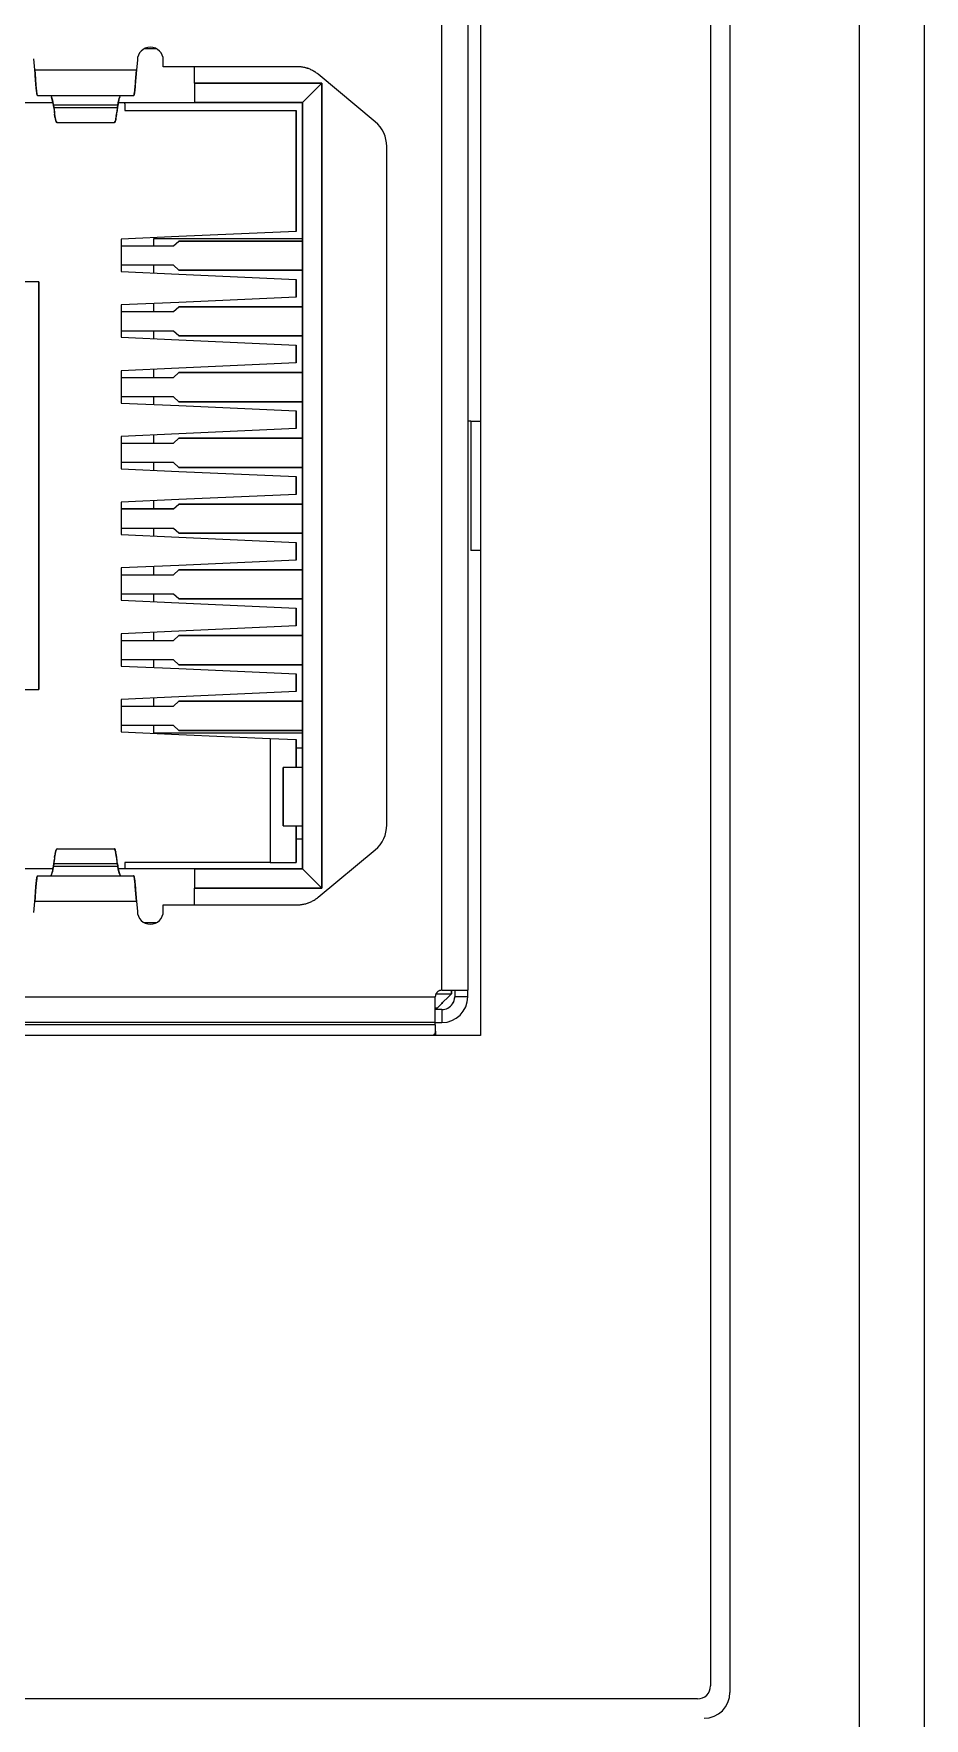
# Model space of a CAD drawing. Header units: millimetres. Extents: x 0 to 900, y 0 to 297.
# Drawn here: x 708.032 to 709.751, y 138.43 to 141.684 of the extents above; entities that cross this region are included whole.
import ezdxf

# ---------------------------------------------------------------- set-up
doc = ezdxf.new("R2010")
doc.units = ezdxf.units.MM

# ---------------------------------------------------------------- blocks, each defined once
blk = doc.blocks.new('DVS-005R00')
at = {"color": 7, "linetype": 'Continuous', "lineweight": 0}
for p, q in [((27, 0), (27, 115)), ((28, 115), (28, 0)), ((24.7, 111.5), (24.7, 3.5)), ((25, 111.6), (25, 3.4)), ((21.15, 72.45), (21.15, 13.55)), ((20.55, 14.25), (20.55, 71.75)), ((20.55, 14.25), (20.55, 71.75)), ((20.95, 71.75), (20.95, 14.25)), ((20.95, 71.75), (20.95, 14.25)), ((14.265, 28.47), (14.249, 28.639)), ((14.265, 28.47), (14.249, 28.639)), ((16.144, 28.795), (15.955, 28.795)), ((16.144, 28.795), (15.955, 28.795)), ((14.265, 28.47), (14.269, 28.408)), ((14.265, 28.47), (15.835, 28.47)), ((14.269, 28.408), (14.265, 28.47)), ((14.265, 28.47), (15.835, 28.47)), ((14.269, 28.408), (14.282, 28.235)), ((14.278, 28.289), (14.269, 28.408)), ((15.831, 28.408), (15.817, 28.235)), ((15.822, 28.29), (15.831, 28.408)), ((15.831, 28.408), (15.835, 28.47)), ((15.835, 28.47), (15.831, 28.408)), ((15.849, 28.62), (15.835, 28.47)), ((15.849, 28.62), (15.835, 28.47)), ((16.249, 28.52), (16.249, 28.62)), ((16.249, 28.52), (16.249, 28.62)), ((18.317, 28.52), (16.249, 28.52)), ((18.319, 28.52), (16.249, 28.52)), ((16.73, 28.265), (16.73, 28.52)), ((16.73, 28.265), (16.73, 28.52)), ((19.52, 27.67), (18.639, 28.404)), ((19.52, 27.67), (18.64, 28.403)), ((16.73, 28.265), (16.73, 27.965)), ((16.73, 28.265), (18.7, 28.265)), ((16.73, 28.265), (16.73, 27.965)), ((18.7, 28.265), (16.73, 28.265)), ((18.7, 28.265), (18.4, 27.965)), ((18.4, 27.965), (18.7, 28.265)), ((18.7, 28.265), (18.7, 15.825)), ((18.7, 15.825), (18.7, 28.265)), ((13.58, 27.965), (14.553, 27.965)), ((13.58, 27.965), (14.553, 27.965)), ((14.305, 28.075), (14.309, 28.07)), ((14.309, 28.07), (14.305, 28.075)), ((15.791, 28.07), (14.309, 28.07)), ((15.791, 28.07), (14.309, 28.07)), ((14.518, 28.062), (14.523, 28.053)), ((14.523, 28.053), (14.518, 28.062)), ((14.523, 28.053), (14.53, 28.032)), ((14.545, 27.967), (14.523, 28.053)), ((14.53, 28.032), (14.538, 28.003)), ((14.538, 28.003), (14.545, 27.967)), ((14.545, 27.967), (14.553, 27.924)), ((14.553, 27.924), (14.545, 27.967)), ((14.553, 27.924), (14.557, 27.888)), ((15.547, 27.924), (14.553, 27.924)), ((14.557, 27.888), (14.553, 27.924)), ((15.547, 27.924), (14.553, 27.924)), ((14.557, 27.888), (14.567, 27.815)), ((14.557, 27.888), (15.542, 27.888)), ((14.557, 27.888), (15.542, 27.888)), ((15.542, 27.888), (15.533, 27.814)), ((15.542, 27.888), (15.547, 27.924)), ((15.547, 27.924), (15.542, 27.888)), ((15.547, 27.924), (15.555, 27.967)), ((15.547, 27.965), (16.73, 27.965)), ((15.547, 27.965), (16.73, 27.965)), ((15.555, 27.967), (15.562, 28.003)), ((15.562, 28.003), (15.569, 28.032)), ((15.569, 28.032), (15.577, 28.053)), ((15.577, 28.053), (15.582, 28.062)), ((15.582, 28.062), (15.577, 28.053)), ((15.658, 27.945), (15.658, 27.965)), ((15.658, 27.945), (15.658, 27.965)), ((15.658, 27.945), (15.658, 27.845)), ((15.658, 27.945), (15.658, 27.845)), ((15.791, 28.07), (15.795, 28.075)), ((15.795, 28.075), (15.791, 28.07)), ((18.4, 27.965), (16.73, 27.965)), ((16.73, 27.965), (18.4, 27.965)), ((18.4, 16.125), (18.4, 27.965)), ((18.4, 27.965), (18.4, 16.125)), ((14.57, 27.788), (14.576, 27.753)), ((14.576, 27.753), (14.57, 27.788)), ((14.576, 27.753), (14.581, 27.726)), ((14.581, 27.726), (14.576, 27.753)), ((14.586, 27.705), (14.592, 27.682)), ((14.592, 27.682), (14.586, 27.705)), ((14.592, 27.682), (14.595, 27.673)), ((14.595, 27.673), (14.592, 27.682)), ((14.595, 27.673), (14.605, 27.656)), ((14.605, 27.656), (14.595, 27.673)), ((14.605, 27.656), (14.609, 27.654)), ((14.609, 27.654), (14.605, 27.656)), ((15.49, 27.654), (14.609, 27.654)), ((15.49, 27.654), (14.609, 27.654)), ((15.49, 27.654), (15.495, 27.656)), ((15.495, 27.656), (15.49, 27.654)), ((15.495, 27.656), (15.497, 27.658)), ((15.497, 27.658), (15.495, 27.656)), ((15.497, 27.658), (15.505, 27.673)), ((15.505, 27.673), (15.497, 27.658)), ((15.505, 27.673), (15.509, 27.684)), ((15.509, 27.684), (15.505, 27.673)), ((15.509, 27.684), (15.514, 27.705)), ((15.514, 27.705), (15.509, 27.684)), ((15.514, 27.705), (15.519, 27.727)), ((15.519, 27.727), (15.514, 27.705)), ((15.524, 27.753), (15.529, 27.789)), ((15.529, 27.789), (15.524, 27.753)), ((15.658, 27.845), (18.3, 27.845)), ((15.658, 27.845), (18.3, 27.845)), ((18.3, 25.976), (18.3, 27.845)), ((18.3, 27.845), (18.3, 25.976)), ((19.7, 16.804), (19.7, 27.286)), ((19.7, 16.804), (19.7, 27.286)), ((16.487, 25.895), (15.6, 25.855)), ((16.487, 25.895), (15.6, 25.855)), ((15.6, 25.855), (15.6, 25.751)), ((15.6, 25.855), (15.6, 25.751)), ((16.49, 25.861), (16.1, 25.861)), ((16.1, 25.861), (16.1, 25.751)), ((16.49, 25.861), (16.1, 25.861)), ((16.1, 25.861), (16.1, 25.751)), ((16.407, 25.751), (16.49, 25.826)), ((16.407, 25.751), (16.49, 25.826)), ((18.3, 25.976), (16.487, 25.895)), ((18.3, 25.976), (16.487, 25.895)), ((18.4, 25.861), (16.49, 25.861)), ((18.4, 25.861), (16.49, 25.861)), ((16.49, 25.826), (18.4, 25.826)), ((18.4, 25.826), (16.49, 25.826)), ((15.6, 25.751), (16.407, 25.751)), ((15.6, 25.751), (15.6, 25.451)), ((15.6, 25.751), (16.407, 25.751)), ((15.6, 25.751), (15.6, 25.451)), ((16.407, 25.451), (15.6, 25.451)), ((15.6, 25.451), (15.6, 25.355)), ((16.407, 25.451), (15.6, 25.451)), ((15.6, 25.451), (15.6, 25.355)), ((15.6, 25.355), (16.488, 25.315)), ((15.6, 25.355), (16.488, 25.315)), ((16.1, 25.451), (16.1, 25.333)), ((16.1, 25.451), (16.1, 25.333)), ((16.49, 25.376), (16.407, 25.451)), ((16.49, 25.376), (16.407, 25.451)), ((16.488, 25.315), (18.3, 25.234)), ((16.488, 25.315), (18.3, 25.234)), ((18.4, 25.376), (16.49, 25.376)), ((16.49, 25.376), (18.4, 25.376)), ((14.33, 25.195), (12.64, 25.195)), ((14.33, 25.195), (12.64, 25.195)), ((14.33, 25.195), (14.33, 18.895)), ((14.33, 18.895), (14.33, 25.195)), ((18.3, 24.96), (18.3, 25.234)), ((18.3, 25.234), (18.3, 24.96)), ((16.487, 24.879), (15.6, 24.839)), ((16.487, 24.879), (15.6, 24.839)), ((15.6, 24.839), (15.6, 24.735)), ((15.6, 24.839), (15.6, 24.735)), ((15.6, 24.735), (16.407, 24.735)), ((15.6, 24.735), (15.6, 24.435)), ((15.6, 24.735), (15.6, 24.435)), ((15.6, 24.735), (16.407, 24.735)), ((16.1, 24.861), (16.1, 24.735)), ((16.1, 24.861), (16.1, 24.735)), ((16.407, 24.735), (16.49, 24.81)), ((16.407, 24.735), (16.49, 24.81)), ((18.3, 24.96), (16.487, 24.879)), ((18.3, 24.96), (16.487, 24.879)), ((16.49, 24.81), (18.4, 24.81)), ((18.4, 24.81), (16.49, 24.81)), ((16.407, 24.435), (15.6, 24.435)), ((15.6, 24.435), (15.6, 24.339)), ((15.6, 24.435), (15.6, 24.339)), ((16.407, 24.435), (15.6, 24.435)), ((15.6, 24.339), (16.488, 24.299)), ((15.6, 24.339), (16.488, 24.299)), ((16.1, 24.435), (16.1, 24.317)), ((16.1, 24.435), (16.1, 24.317)), ((16.49, 24.36), (16.407, 24.435)), ((16.49, 24.36), (16.407, 24.435)), ((16.488, 24.299), (18.3, 24.218)), ((16.488, 24.299), (18.3, 24.218)), ((18.4, 24.36), (16.49, 24.36)), ((16.49, 24.36), (18.4, 24.36)), ((18.3, 23.944), (18.3, 24.218)), ((18.3, 24.218), (18.3, 23.944)), ((16.487, 23.863), (15.6, 23.823)), ((16.487, 23.863), (15.6, 23.823)), ((15.6, 23.823), (15.6, 23.719)), ((15.6, 23.823), (15.6, 23.719)), ((15.6, 23.719), (16.407, 23.719)), ((15.6, 23.719), (15.6, 23.419)), ((15.6, 23.719), (16.407, 23.719)), ((15.6, 23.719), (15.6, 23.419)), ((16.1, 23.845), (16.1, 23.719)), ((16.1, 23.845), (16.1, 23.719)), ((16.407, 23.719), (16.49, 23.794)), ((16.407, 23.719), (16.49, 23.794)), ((18.3, 23.944), (16.487, 23.863)), ((18.3, 23.944), (16.487, 23.863)), ((16.49, 23.794), (18.4, 23.794)), ((18.4, 23.794), (16.49, 23.794)), ((16.407, 23.419), (15.6, 23.419)), ((15.6, 23.419), (15.6, 23.323)), ((16.407, 23.419), (15.6, 23.419)), ((15.6, 23.419), (15.6, 23.323)), ((15.6, 23.323), (16.488, 23.283)), ((15.6, 23.323), (16.488, 23.283)), ((16.1, 23.419), (16.1, 23.301)), ((16.1, 23.419), (16.1, 23.301)), ((16.49, 23.344), (16.407, 23.419)), ((16.49, 23.344), (16.407, 23.419)), ((16.488, 23.283), (18.3, 23.202)), ((16.488, 23.283), (18.3, 23.202)), ((18.4, 23.344), (16.49, 23.344)), ((16.49, 23.344), (18.4, 23.344)), ((18.3, 22.928), (18.3, 23.202)), ((18.3, 23.202), (18.3, 22.928)), ((18.3, 22.928), (16.487, 22.847)), ((18.3, 22.928), (16.487, 22.847)), ((20.997, 23.045), (20.95, 23.045)), ((20.997, 23.045), (21.15, 23.045)), ((20.997, 23.045), (20.997, 21.045)), ((16.487, 22.847), (15.6, 22.807)), ((16.487, 22.847), (15.6, 22.807)), ((15.6, 22.807), (15.6, 22.703)), ((15.6, 22.807), (15.6, 22.703)), ((15.6, 22.703), (16.407, 22.703)), ((15.6, 22.703), (15.6, 22.403)), ((15.6, 22.703), (15.6, 22.403)), ((15.6, 22.703), (16.407, 22.703)), ((16.1, 22.829), (16.1, 22.703)), ((16.1, 22.829), (16.1, 22.703)), ((16.407, 22.703), (16.49, 22.778)), ((16.407, 22.703), (16.49, 22.778)), ((16.49, 22.778), (18.4, 22.778)), ((18.4, 22.778), (16.49, 22.778)), ((16.407, 22.403), (15.6, 22.403)), ((15.6, 22.403), (15.6, 22.307)), ((15.6, 22.403), (15.6, 22.307)), ((16.407, 22.403), (15.6, 22.403)), ((16.1, 22.403), (16.1, 22.285)), ((16.1, 22.403), (16.1, 22.285)), ((16.49, 22.328), (16.407, 22.403)), ((16.49, 22.328), (16.407, 22.403)), ((15.6, 22.307), (16.488, 22.267)), ((15.6, 22.307), (16.488, 22.267)), ((16.488, 22.267), (18.3, 22.186)), ((16.488, 22.267), (18.3, 22.186)), ((18.4, 22.328), (16.49, 22.328)), ((16.49, 22.328), (18.4, 22.328)), ((18.3, 21.912), (18.3, 22.186)), ((18.3, 22.186), (18.3, 21.912)), ((18.3, 21.912), (16.487, 21.831)), ((18.3, 21.912), (16.487, 21.831)), ((16.487, 21.831), (15.6, 21.791)), ((16.487, 21.831), (15.6, 21.791)), ((15.6, 21.791), (15.6, 21.687)), ((15.6, 21.791), (15.6, 21.687)), ((15.6, 21.687), (16.407, 21.687)), ((15.6, 21.687), (15.6, 21.387)), ((15.6, 21.687), (15.6, 21.387)), ((16.407, 21.687), (15.6, 21.687)), ((16.1, 21.813), (16.1, 21.687)), ((16.1, 21.813), (16.1, 21.687)), ((16.407, 21.687), (16.49, 21.762)), ((16.407, 21.687), (16.49, 21.762)), ((16.49, 21.762), (18.4, 21.762)), ((18.4, 21.762), (16.49, 21.762)), ((16.407, 21.387), (15.6, 21.387)), ((15.6, 21.387), (15.6, 21.291)), ((15.6, 21.387), (15.6, 21.291)), ((16.407, 21.387), (15.6, 21.387)), ((16.1, 21.387), (16.1, 21.269)), ((16.1, 21.387), (16.1, 21.269)), ((16.49, 21.312), (16.407, 21.387)), ((16.49, 21.312), (16.407, 21.387)), ((15.6, 21.291), (16.488, 21.251)), ((15.6, 21.291), (16.488, 21.251)), ((16.488, 21.251), (18.3, 21.17)), ((16.488, 21.251), (18.3, 21.17)), ((18.4, 21.312), (16.49, 21.312)), ((16.49, 21.312), (18.4, 21.312)), ((18.3, 20.896), (18.3, 21.17)), ((18.3, 21.17), (18.3, 20.896)), ((18.3, 20.896), (16.487, 20.815)), ((18.3, 20.896), (16.487, 20.815)), ((21.15, 21.045), (20.997, 21.045)), ((16.487, 20.815), (15.6, 20.775)), ((16.487, 20.815), (15.6, 20.775)), ((15.6, 20.775), (15.6, 20.671)), ((15.6, 20.775), (15.6, 20.671)), ((15.6, 20.671), (16.407, 20.671)), ((15.6, 20.671), (15.6, 20.371)), ((15.6, 20.671), (15.6, 20.371)), ((15.6, 20.671), (16.407, 20.671)), ((16.1, 20.797), (16.1, 20.671)), ((16.1, 20.797), (16.1, 20.671)), ((16.407, 20.671), (16.49, 20.746)), ((16.407, 20.671), (16.49, 20.746)), ((16.49, 20.746), (18.4, 20.746)), ((18.4, 20.746), (16.49, 20.746)), ((16.407, 20.371), (15.6, 20.371)), ((15.6, 20.371), (15.6, 20.275)), ((15.6, 20.371), (15.6, 20.275)), ((16.407, 20.371), (15.6, 20.371)), ((16.1, 20.371), (16.1, 20.253)), ((16.1, 20.371), (16.1, 20.253)), ((16.49, 20.296), (16.407, 20.371)), ((16.49, 20.296), (16.407, 20.371)), ((15.6, 20.275), (16.488, 20.235)), ((15.6, 20.275), (16.488, 20.235)), ((16.488, 20.235), (18.3, 20.154)), ((16.488, 20.235), (18.3, 20.154)), ((18.4, 20.296), (16.49, 20.296)), ((16.49, 20.296), (18.4, 20.296)), ((18.3, 19.88), (18.3, 20.154)), ((18.3, 20.154), (18.3, 19.88)), ((16.487, 19.799), (15.6, 19.759)), ((16.487, 19.799), (15.6, 19.759)), ((18.3, 19.88), (16.487, 19.799)), ((18.3, 19.88), (16.487, 19.799)), ((15.6, 19.759), (15.6, 19.655)), ((15.6, 19.759), (15.6, 19.655)), ((15.6, 19.655), (16.407, 19.655)), ((15.6, 19.655), (15.6, 19.355)), ((15.6, 19.655), (15.6, 19.355)), ((15.6, 19.655), (16.407, 19.655)), ((16.1, 19.781), (16.1, 19.655)), ((16.1, 19.781), (16.1, 19.655)), ((16.407, 19.655), (16.49, 19.73)), ((16.407, 19.655), (16.49, 19.73)), ((16.49, 19.73), (18.4, 19.73)), ((18.4, 19.73), (16.49, 19.73)), ((16.407, 19.355), (15.6, 19.355)), ((15.6, 19.355), (15.6, 19.259)), ((15.6, 19.355), (15.6, 19.259)), ((16.407, 19.355), (15.6, 19.355)), ((16.1, 19.355), (16.1, 19.237)), ((16.1, 19.355), (16.1, 19.237)), ((16.49, 19.28), (16.407, 19.355)), ((16.49, 19.28), (16.407, 19.355)), ((18.4, 19.28), (16.49, 19.28)), ((16.49, 19.28), (18.4, 19.28)), ((15.6, 19.259), (16.488, 19.219)), ((15.6, 19.259), (16.488, 19.219)), ((16.488, 19.219), (18.3, 19.138)), ((16.488, 19.219), (18.3, 19.138)), ((18.3, 18.864), (18.3, 19.138)), ((18.3, 19.138), (18.3, 18.864)), ((12.64, 18.895), (14.33, 18.895)), ((12.64, 18.895), (14.33, 18.895)), ((16.487, 18.783), (15.6, 18.743)), ((16.487, 18.783), (15.6, 18.743)), ((15.6, 18.743), (15.6, 18.639)), ((15.6, 18.743), (15.6, 18.639)), ((16.1, 18.765), (16.1, 18.639)), ((16.1, 18.765), (16.1, 18.639)), ((18.3, 18.864), (16.487, 18.783)), ((18.3, 18.864), (16.487, 18.783)), ((15.6, 18.639), (16.407, 18.639)), ((15.6, 18.639), (15.6, 18.339)), ((15.6, 18.639), (15.6, 18.339)), ((15.6, 18.639), (16.407, 18.639)), ((16.407, 18.639), (16.49, 18.714)), ((16.407, 18.639), (16.49, 18.714)), ((16.49, 18.714), (18.4, 18.714)), ((18.4, 18.714), (16.49, 18.714)), ((16.407, 18.339), (15.6, 18.339)), ((15.6, 18.339), (15.6, 18.243)), ((15.6, 18.339), (15.6, 18.243)), ((16.407, 18.339), (15.6, 18.339)), ((15.6, 18.243), (16.488, 18.203)), ((15.6, 18.243), (16.488, 18.203)), ((16.1, 18.339), (16.1, 18.229)), ((16.1, 18.339), (16.1, 18.229)), ((16.1, 18.229), (16.49, 18.229)), ((16.1, 18.229), (16.49, 18.229)), ((16.49, 18.264), (16.407, 18.339)), ((16.49, 18.264), (16.407, 18.339)), ((18.4, 18.264), (16.49, 18.264)), ((16.49, 18.264), (18.4, 18.264)), ((16.49, 18.229), (18.4, 18.229)), ((16.49, 18.229), (18.4, 18.229)), ((16.488, 18.203), (17.9, 18.14)), ((16.488, 18.203), (17.9, 18.14)), ((17.9, 18.14), (18.3, 18.122)), ((17.9, 18.14), (17.9, 16.225)), ((17.9, 18.14), (18.3, 18.122)), ((17.9, 18.14), (17.9, 16.225)), ((18.3, 17.69), (18.3, 18.122)), ((18.3, 18.122), (18.3, 17.69)), ((18.4, 17.99), (18.3, 17.99)), ((18.4, 17.99), (18.3, 17.99)), ((18.1, 16.79), (18.1, 17.69)), ((18.4, 17.69), (18.1, 17.69)), ((18.1, 17.69), (18.1, 16.79)), ((18.4, 17.69), (18.1, 17.69)), ((18.1, 16.79), (18.4, 16.79)), ((18.1, 16.79), (18.4, 16.79)), ((18.3, 16.225), (18.3, 16.79)), ((18.3, 16.79), (18.3, 16.225)), ((14.591, 16.406), (14.586, 16.385)), ((14.586, 16.385), (14.591, 16.406)), ((14.595, 16.417), (14.591, 16.406)), ((14.591, 16.406), (14.595, 16.417)), ((14.603, 16.432), (14.595, 16.417)), ((14.595, 16.417), (14.603, 16.432)), ((14.605, 16.434), (14.603, 16.432)), ((14.603, 16.432), (14.605, 16.434)), ((14.609, 16.436), (14.605, 16.434)), ((14.605, 16.434), (14.609, 16.436)), ((14.609, 16.436), (15.49, 16.436)), ((14.609, 16.436), (15.49, 16.436)), ((15.495, 16.434), (15.49, 16.436)), ((15.49, 16.436), (15.495, 16.434)), ((15.505, 16.417), (15.495, 16.434)), ((15.495, 16.434), (15.505, 16.417)), ((15.508, 16.408), (15.505, 16.417)), ((15.505, 16.417), (15.508, 16.408)), ((15.514, 16.385), (15.508, 16.408)), ((15.508, 16.408), (15.514, 16.385)), ((18.3, 16.59), (18.4, 16.59)), ((18.3, 16.59), (18.4, 16.59)), ((18.639, 15.686), (19.52, 16.42)), ((18.64, 15.687), (19.52, 16.42)), ((14.553, 16.166), (14.545, 16.123)), ((14.557, 16.202), (14.553, 16.166)), ((14.553, 16.166), (14.557, 16.202)), ((14.553, 16.166), (15.547, 16.166)), ((14.553, 16.166), (15.547, 16.166)), ((14.557, 16.202), (14.567, 16.276)), ((15.542, 16.202), (14.557, 16.202)), ((15.542, 16.202), (14.557, 16.202)), ((14.576, 16.337), (14.57, 16.301)), ((14.57, 16.301), (14.576, 16.337)), ((14.586, 16.385), (14.581, 16.363)), ((14.581, 16.363), (14.586, 16.385)), ((15.524, 16.337), (15.519, 16.364)), ((15.519, 16.364), (15.524, 16.337)), ((15.529, 16.302), (15.524, 16.337)), ((15.524, 16.337), (15.529, 16.302)), ((15.542, 16.202), (15.533, 16.275)), ((15.547, 16.166), (15.542, 16.202)), ((15.542, 16.202), (15.547, 16.166)), ((15.555, 16.123), (15.547, 16.166)), ((15.547, 16.166), (15.555, 16.123)), ((15.658, 16.225), (15.658, 16.145)), ((17.9, 16.225), (15.658, 16.225)), ((15.658, 16.225), (15.658, 16.145)), ((17.9, 16.225), (15.658, 16.225)), ((15.658, 16.145), (15.658, 16.125)), ((15.658, 16.145), (15.658, 16.125)), ((17.9, 16.225), (18.3, 16.225)), ((17.9, 16.225), (18.3, 16.225)), ((14.553, 16.125), (13.58, 16.125)), ((14.553, 16.125), (13.58, 16.125)), ((14.309, 16.02), (14.305, 16.015)), ((14.305, 16.015), (14.309, 16.02)), ((14.309, 16.02), (15.791, 16.02)), ((14.309, 16.02), (15.791, 16.02)), ((14.523, 16.037), (14.518, 16.028)), ((14.518, 16.028), (14.523, 16.037)), ((14.53, 16.058), (14.523, 16.037)), ((14.538, 16.087), (14.53, 16.058)), ((14.545, 16.123), (14.538, 16.087)), ((16.73, 16.125), (15.547, 16.125)), ((16.73, 16.125), (15.547, 16.125)), ((15.562, 16.087), (15.555, 16.123)), ((15.555, 16.123), (15.577, 16.037)), ((15.569, 16.058), (15.562, 16.087)), ((15.577, 16.037), (15.569, 16.058)), ((15.582, 16.028), (15.577, 16.037)), ((15.577, 16.037), (15.582, 16.028)), ((15.795, 16.015), (15.791, 16.02)), ((15.791, 16.02), (15.795, 16.015)), ((16.73, 16.125), (16.73, 15.825)), ((16.73, 16.125), (18.4, 16.125)), ((16.73, 16.125), (16.73, 15.825)), ((18.4, 16.125), (16.73, 16.125)), ((18.7, 15.825), (18.4, 16.125)), ((18.7, 15.825), (18.4, 16.125)), ((14.249, 15.451), (14.265, 15.62)), ((14.249, 15.451), (14.265, 15.62)), ((14.269, 15.682), (14.265, 15.62)), ((14.265, 15.62), (14.269, 15.682)), ((15.835, 15.62), (14.265, 15.62)), ((15.835, 15.62), (14.265, 15.62)), ((14.269, 15.682), (14.282, 15.855)), ((14.278, 15.8), (14.269, 15.682)), ((15.831, 15.682), (15.817, 15.855)), ((15.822, 15.801), (15.831, 15.682)), ((15.835, 15.62), (15.831, 15.682)), ((15.831, 15.682), (15.835, 15.62)), ((15.835, 15.62), (15.849, 15.47)), ((15.835, 15.62), (15.849, 15.47)), ((16.73, 15.57), (16.73, 15.825)), ((18.7, 15.825), (16.73, 15.825)), ((16.73, 15.57), (16.73, 15.825)), ((16.73, 15.825), (18.7, 15.825)), ((16.249, 15.47), (16.249, 15.57)), ((16.249, 15.57), (18.319, 15.57)), ((16.249, 15.47), (16.249, 15.57)), ((16.249, 15.57), (18.317, 15.57)), ((15.955, 15.295), (16.144, 15.295)), ((15.955, 15.295), (16.144, 15.295)), ((8.45, 14.15), (20.45, 14.15)), ((8.45, 14.15), (20.45, 14.15)), ((20.45, 13.968), (20.45, 14.15)), ((20.45, 13.968), (20.45, 14.15)), ((20.461, 14.195), (20.55, 14.195)), ((20.461, 14.195), (20.55, 14.195)), ((20.55, 14.25), (20.601, 14.25)), ((20.55, 14.25), (20.601, 14.25)), ((20.55, 14.195), (20.7, 14.195)), ((20.55, 14.195), (20.7, 14.195)), ((20.552, 14.047), (20.563, 14.058)), ((20.563, 14.058), (20.552, 14.047)), ((20.563, 14.058), (20.652, 14.147)), ((20.652, 14.147), (20.563, 14.058)), ((20.601, 14.25), (20.732, 14.25)), ((20.601, 14.25), (20.732, 14.25)), ((20.652, 14.147), (20.7, 14.195)), ((20.7, 14.195), (20.652, 14.147)), ((20.7, 14.25), (20.7, 14.195)), ((20.7, 14.195), (20.7, 14.25)), ((20.732, 14.25), (20.785, 14.25)), ((20.732, 14.25), (20.785, 14.25)), ((20.75, 14.25), (20.75, 14.177)), ((20.75, 14.25), (20.75, 14.177)), ((20.75, 14.177), (20.75, 14.15)), ((20.75, 14.177), (20.75, 14.15)), ((20.95, 14.15), (20.75, 14.15)), ((20.95, 14.15), (20.75, 14.15)), ((20.785, 14.25), (20.93, 14.25)), ((20.785, 14.25), (20.95, 14.25)), ((20.93, 14.25), (20.95, 14.25)), ((20.95, 14.236), (20.95, 14.246)), ((20.95, 14.236), (20.95, 14.246)), ((20.95, 14.221), (20.95, 14.236)), ((20.95, 14.221), (20.95, 14.236)), ((20.95, 14.2), (20.95, 14.221)), ((20.95, 14.2), (20.95, 14.221)), ((20.95, 14.177), (20.95, 14.2)), ((20.95, 14.177), (20.95, 14.2)), ((20.95, 14.15), (20.95, 14.177)), ((20.95, 14.15), (20.95, 14.177)), ((20.48, 13.975), (20.45, 13.975)), ((20.45, 13.975), (20.48, 13.975)), ((20.45, 13.75), (20.45, 13.968)), ((20.45, 13.75), (20.45, 13.968)), ((20.454, 13.95), (20.45, 13.95)), ((20.55, 13.95), (20.454, 13.95)), ((20.55, 13.95), (20.454, 13.95)), ((20.48, 13.975), (20.502, 13.997)), ((20.502, 13.997), (20.48, 13.975)), ((20.502, 13.997), (20.552, 14.047)), ((20.552, 14.047), (20.502, 13.997)), ((20.55, 13.95), (20.55, 13.75)), ((20.55, 13.95), (20.55, 13.75)), ((21.15, 13.55), (7.75, 13.55)), ((20.45, 13.75), (8.45, 13.75)), ((20.45, 13.75), (8.45, 13.75)), ((20.45, 13.714), (11.55, 13.714)), ((20.45, 13.714), (11.55, 13.714)), ((20.45, 13.741), (20.45, 13.746)), ((20.45, 13.741), (20.45, 13.746)), ((20.45, 13.734), (20.45, 13.741)), ((20.45, 13.734), (20.45, 13.741)), ((20.45, 13.725), (20.45, 13.734)), ((20.45, 13.725), (20.45, 13.734)), ((20.45, 13.714), (20.45, 13.725)), ((20.45, 13.714), (20.45, 13.725)), ((20.45, 13.714), (20.45, 13.616)), ((20.45, 13.714), (20.45, 13.616)), ((20.451, 13.616), (20.451, 13.55)), ((20.451, 13.616), (20.451, 13.55)), ((20.454, 13.75), (20.463, 13.75)), ((20.454, 13.75), (20.463, 13.75)), ((20.463, 13.75), (20.479, 13.75)), ((20.463, 13.75), (20.479, 13.75)), ((20.479, 13.75), (20.5, 13.75)), ((20.479, 13.75), (20.5, 13.75)), ((20.5, 13.75), (20.523, 13.75)), ((20.5, 13.75), (20.523, 13.75)), ((20.523, 13.75), (20.55, 13.75)), ((20.523, 13.75), (20.55, 13.75)), ((24.5, 3.3), (3.5, 3.3))]:
    blk.add_line(p, q, dxfattribs=at)
for centre, radius, start, end in [((16.049, 28.62), 0.2, 0, 180), ((16.049, 28.62), 0.2, 0, 180), ((18.319, 28.02), 0.5, 86.7256, 90.1973), ((18.319, 28.02), 0.5, 86.7254, 90), ((18.319, 28.02), 0.5, 83.3856, 86.7256), ((18.319, 28.02), 0.5, 83.3856, 86.7254), ((18.319, 28.02), 0.5, 80.0934, 83.3856), ((18.319, 28.02), 0.5, 80.0932, 83.3856), ((18.319, 28.02), 0.5, 76.8618, 80.0934), ((18.319, 28.02), 0.5, 76.6674, 80.0932), ((18.319, 28.02), 0.5, 73.4048, 76.8618), ((18.319, 28.02), 0.5, 73.4049, 76.6674), ((18.319, 28.02), 0.5, 70.1943, 73.4048), ((18.319, 28.02), 0.5, 70.0002, 73.4049), ((18.319, 28.02), 0.5, 66.7895, 70.1943), ((18.319, 28.02), 0.5, 66.7896, 70.0002), ((18.319, 28.02), 0.5, 63.4295, 66.7895), ((18.319, 28.02), 0.5, 63.4288, 66.7896), ((18.319, 28.02), 0.5, 60.1012, 63.4295), ((18.319, 28.02), 0.5, 60.101, 63.4288), ((18.319, 28.02), 0.5, 56.9053, 60.1012), ((18.319, 28.02), 0.5, 56.7098, 60.101), ((18.319, 28.02), 0.5, 53.469, 56.9053), ((18.319, 28.02), 0.5, 53.4688, 56.7098), ((18.319, 28.02), 0.5, 50.1944, 53.469), ((18.319, 28.02), 0.5, 49.9971, 53.4688), ((18.71, 28.374), 4.181, 186.6693, 187.2459), ((11.386, 28.374), 4.185, 352.7553, 353.3306), ((17.663, 28.241), 3.126, 187.2465, 187.8403), ((16.924, 28.139), 2.38, 187.829, 188.4656), ((16.919, 28.138), 2.374, 187.8401, 188.4663), ((15.198, 27.848), 0.629, 191.21, 193.1366), ((15.198, 27.848), 0.629, 191.2096, 193.1367), ((14.511, 27.926), 1.028, 348.8387, 350.3033), ((14.511, 27.926), 1.028, 348.8391, 350.3035), ((13.177, 28.139), 2.378, 351.5429, 352.1591), ((13.183, 28.138), 2.372, 351.5421, 352.1461), ((12.436, 28.241), 3.126, 352.1594, 352.7548), ((19.2, 27.286), 0.5, 0, 50.1944), ((19.2, 27.286), 0.5, 0, 50.1944), ((19.2, 16.804), 0.5, 309.8056, 0), ((19.2, 16.804), 0.5, 309.8056, 0), ((18.714, 15.716), 4.185, 172.7553, 173.3306), ((17.664, 15.849), 3.126, 172.1594, 172.7548), ((16.923, 15.951), 2.378, 171.5429, 172.1591), ((16.917, 15.952), 2.372, 171.5421, 172.1461), ((15.589, 16.164), 1.028, 168.8387, 170.3033), ((15.589, 16.164), 1.028, 168.8391, 170.3035), ((14.901, 16.242), 0.629, 11.21, 13.1366), ((14.901, 16.242), 0.629, 11.2096, 13.1367), ((13.176, 15.951), 2.38, 7.829, 8.4656), ((13.181, 15.952), 2.374, 7.8401, 8.4663), ((12.437, 15.849), 3.126, 7.2465, 7.8403), ((11.389, 15.716), 4.181, 6.6693, 7.2459), ((18.319, 16.07), 0.5, 293.2104, 296.5712), ((18.319, 16.07), 0.5, 293.2105, 296.5705), ((18.319, 16.07), 0.5, 296.5712, 299.899), ((18.319, 16.07), 0.5, 296.5705, 299.8988), ((18.319, 16.07), 0.5, 299.899, 303.1911), ((18.319, 16.07), 0.5, 299.8988, 303.1912), ((18.319, 16.07), 0.5, 303.1911, 306.5312), ((18.319, 16.07), 0.5, 303.1912, 306.531), ((18.319, 16.07), 0.5, 306.5312, 310.0029), ((18.319, 16.07), 0.5, 306.531, 309.8056), ((16.049, 15.47), 0.2, 180, 0), ((16.049, 15.47), 0.2, 180, 0), ((18.319, 16.07), 0.5, 269.8027, 273.2744), ((18.319, 16.07), 0.5, 270, 273.2746), ((18.319, 16.07), 0.5, 273.2746, 276.7109), ((18.319, 16.07), 0.5, 273.2744, 276.5154), ((18.319, 16.07), 0.5, 276.5154, 279.9066), ((18.319, 16.07), 0.5, 276.7109, 279.9068), ((18.319, 16.07), 0.5, 279.9068, 283.3326), ((18.319, 16.07), 0.5, 279.9066, 283.1382), ((18.319, 16.07), 0.5, 283.1382, 286.5952), ((18.319, 16.07), 0.5, 283.3326, 286.5951), ((18.319, 16.07), 0.5, 286.5951, 289.9998), ((18.319, 16.07), 0.5, 286.5952, 289.8057), ((18.319, 16.07), 0.5, 289.8057, 293.2105), ((18.319, 16.07), 0.5, 289.9998, 293.2104), ((20.55, 14.15), 0.1, 164.4066, 180), ((20.55, 14.15), 0.1, 164.4066, 180), ((20.55, 14.15), 0.1, 159.457, 164.4066), ((20.55, 14.15), 0.1, 159.457, 164.4066), ((20.55, 14.15), 0.1, 149.881, 159.457), ((20.55, 14.15), 0.1, 149.881, 159.457), ((20.55, 14.15), 0.1, 142.5579, 149.881), ((20.55, 14.15), 0.1, 142.5579, 149.881), ((20.55, 14.15), 0.1, 134.9936, 142.5579), ((20.55, 14.15), 0.1, 134.9936, 142.5579), ((20.55, 14.15), 0.1, 127.2129, 134.9936), ((20.55, 14.15), 0.1, 127.2129, 134.9936), ((20.55, 14.15), 0.1, 120.1072, 127.2129), ((20.55, 14.15), 0.1, 120.1072, 127.2129), ((20.55, 14.15), 0.1, 110.8237, 120.1072), ((20.55, 14.15), 0.1, 110.8237, 120.1072), ((20.55, 14.15), 0.1, 101.7092, 110.8237), ((20.55, 14.15), 0.1, 101.7092, 110.8237), ((20.55, 14.15), 0.1, 89.9996, 101.7092), ((20.55, 14.15), 0.1, 89.9997, 101.7092), ((20.55, 14.15), 0.4, 270, 0), ((20.55, 14.15), 0.4, 270, 0), ((20.55, 14.15), 0.2, 326.139, 0), ((20.55, 14.15), 0.2, 326.139, 337.3162), ((20.55, 14.15), 0.2, 337.3162, 0), ((20.55, 14.15), 0.2, 270, 326.139), ((20.55, 14.15), 0.2, 270, 326.139), ((24.5, 3.5), 0.2, 270, 0), ((24.6, 3.4), 0.4, 270, 0)]:
    blk.add_arc(centre, radius, start, end, dxfattribs=at)
for points, knots in [([(14.305, 28.075), (14.301, 28.083), (14.297, 28.107), (14.29, 28.152), (14.284, 28.215), (14.28, 28.262), (14.278, 28.289)], [0, 0, 0, 0, 0.122148, 0.337562, 0.635628, 1, 1, 1, 1]), ([(14.282, 28.235), (14.284, 28.216), (14.287, 28.18), (14.293, 28.133), (14.298, 28.099), (14.302, 28.081), (14.305, 28.075)], [0, 0, 0, 0, 0.364256, 0.659058, 0.873299, 1, 1, 1, 1]), ([(15.795, 28.075), (15.799, 28.083), (15.803, 28.107), (15.81, 28.152), (15.816, 28.216), (15.82, 28.263), (15.822, 28.29)], [0, 0, 0, 0, 0.122017, 0.337447, 0.635605, 1, 1, 1, 1]), ([(15.817, 28.235), (15.816, 28.215), (15.812, 28.18), (15.807, 28.133), (15.802, 28.099), (15.798, 28.081), (15.795, 28.075)], [0, 0, 0, 0, 0.364254, 0.659007, 0.87324, 1, 1, 1, 1]), ([(15.577, 28.053), (15.57, 28.037), (15.559, 27.994), (15.551, 27.95), (15.547, 27.924)], [0, 0, 0, 0, 0.392071, 1, 1, 1, 1]), ([(14.523, 16.037), (14.53, 16.053), (14.54, 16.096), (14.548, 16.14), (14.553, 16.166)], [0, 0, 0, 0, 0.392071, 1, 1, 1, 1]), ([(14.305, 16.015), (14.301, 16.007), (14.297, 15.983), (14.29, 15.938), (14.284, 15.874), (14.28, 15.827), (14.278, 15.8)], [0, 0, 0, 0, 0.122017, 0.337447, 0.635605, 1, 1, 1, 1]), ([(14.282, 15.855), (14.284, 15.875), (14.287, 15.91), (14.293, 15.957), (14.298, 15.991), (14.302, 16.009), (14.305, 16.015)], [0, 0, 0, 0, 0.364254, 0.659007, 0.87324, 1, 1, 1, 1]), ([(15.817, 15.855), (15.816, 15.874), (15.812, 15.91), (15.807, 15.957), (15.802, 15.991), (15.798, 16.009), (15.795, 16.015)], [0, 0, 0, 0, 0.364256, 0.659058, 0.873299, 1, 1, 1, 1]), ([(15.795, 16.015), (15.799, 16.007), (15.803, 15.983), (15.81, 15.938), (15.816, 15.875), (15.82, 15.828), (15.822, 15.801)], [0, 0, 0, 0, 0.122148, 0.337562, 0.635628, 1, 1, 1, 1]), ([(20.45, 13.616), (20.45, 13.604), (20.442, 13.578), (20.424, 13.559), (20.413, 13.55)], [0, 0, 0, 0, 0.463223, 1, 1, 1, 1]), ([(20.45, 13.616), (20.45, 13.604), (20.442, 13.578), (20.424, 13.559), (20.413, 13.55)], [0, 0, 0, 0, 0.463223, 1, 1, 1, 1])]:
    blk.add_open_spline(points, degree=3, knots=knots, dxfattribs=at)

msp = doc.modelspace()

# ---------------------------------------------------------------- block references
at = {"xscale": 0.125, "yscale": 0.125, "zscale": 0.125}
msp.add_blockref('DVS-005R00', (706.2510115, 138.05542821), dxfattribs=at)

doc.saveas('drawing.dxf')
